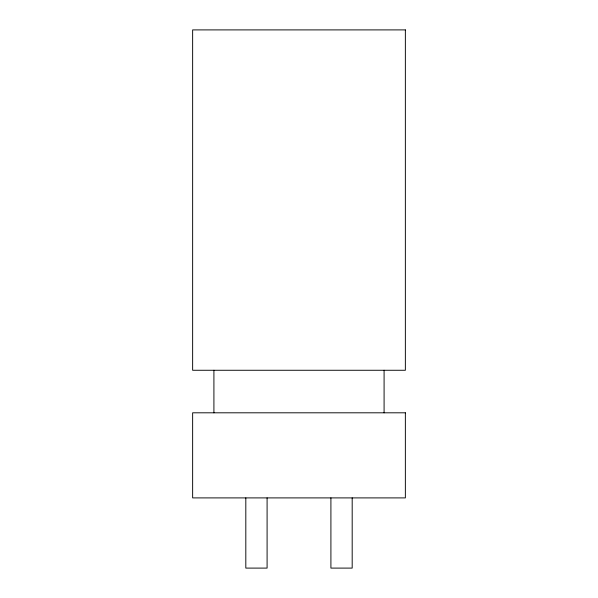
<?xml version="1.0" encoding="UTF-8"?>
<svg xmlns="http://www.w3.org/2000/svg" width="598" height="598" viewBox="0 0 598 598"><rect width="100%" height="100%" fill="white"/><g stroke="black" fill="none" stroke-linecap="round" stroke-linejoin="round"><path stroke-width="0.9" d="M384.088 370.267L384.088 412.807M352.185 497.902L352.185 568.1L330.911 568.1L330.911 497.902M267.089 497.902L267.089 568.1L245.815 568.1L245.815 497.902M213.912 370.267L213.912 412.807M405.362 29.9L192.638 29.9L192.638 370.267L405.362 370.267L405.362 29.9M405.362 412.807L192.638 412.807L192.638 497.902L405.362 497.902L405.362 412.807"/></g></svg>
